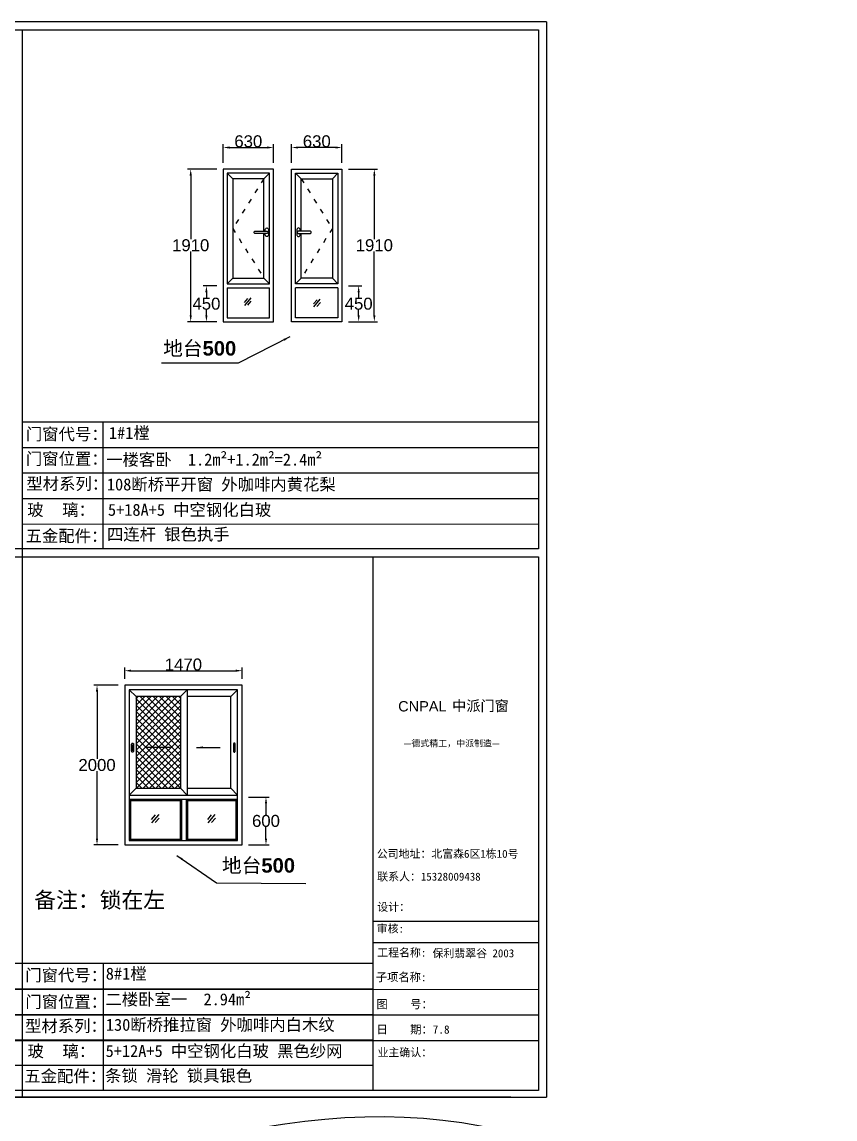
# Model space of a CAD drawing. Header units: inches. Extents: x -138455 to 599497, y -747149 to 13167.
# Drawn here: x 115646 to 125822, y -106349 to -92614 of the extents above; entities that cross this region are included whole.
import ezdxf

# ---------------------------------------------------------------- set-up
doc = ezdxf.new("R2010")
doc.units = ezdxf.units.IN
doc.header["$MEASUREMENT"] = 0
doc.header["$PDMODE"] = 35
doc.header["$PDSIZE"] = -3
doc.linetypes.add('ACAD_ISO03W100', pattern=[30, 12, -18])
doc.layers.add('0 @ 1', color=7, linetype='Continuous')
doc.styles.add('Annotative', font='arialbd.ttf')
doc.styles.add('MtXpl_', font='')
doc.styles.get("Standard").update_dxf_attribs({"font": 'arial.ttf'})
doc.styles.get('MtXpl_').set_extended_font_data('SimSun')
doc.dimstyles.get("Standard").update_dxf_attribs({"dimtxt": 80, "dimasz": 70, "dimexe": 40, "dimexo": 80, "dimgap": 0, "dimtad": 1, "dimtih": 1, "dimtoh": 1, "dimdec": 0, "dimzin": 0, "dimdsep": 46, "dimtxsty": 'Standard', "dimcen": 0.09, "dimadec": 0, "dimazin": 0, "dimtfac": 1, "dimtdec": 0, "dimtofl": 0, "dimtmove": 0, "dimatfit": 3, "dimfxl": 0, "dimtolj": 1, "dimtzin": 0, "dimarcsym": 0})

# ---------------------------------------------------------------- blocks, each defined once
blk = doc.blocks.new('*D756')
at = {"color": 0, "lineweight": -2, "transparency": 16777216}
for p, q in [((118084, -94457), (117718, -94457)), ((117758, -94537), (117758, -95334)), ((117758, -96287), (117758, -95487)), ((118084, -96367), (117718, -96367))]:
    blk.add_line(p, q, dxfattribs=at)
at = {"color": 0, "transparency": 16777216}
for points in [[(117745, -94537), (117772, -94537), (117758, -94457)], [(117745, -96287), (117772, -96287), (117758, -96367)]]:
    blk.add_solid(points, dxfattribs=at)
at = {"layer": 'Defpoints', "color": 0, "transparency": 16777216}
for p in [(118164, -94457), (117758, -96367), (118164, -96367)]:
    blk.add_point(p, dxfattribs=at)
at = {"color": 0, "transparency": 16777216, "insert": (117758, -95410), "char_height": 150, "attachment_point": 5}
blk.add_mtext('\\A1;1910', dxfattribs=at)
blk = doc.blocks.new('*D757')
at = {"color": 0, "lineweight": -2, "transparency": 16777216}
for p, q in [((118164, -94377), (118164, -94146)), ((118244, -94186), (118714, -94186)), ((118794, -94377), (118794, -94146))]:
    blk.add_line(p, q, dxfattribs=at)
at = {"color": 0, "transparency": 16777216}
for points in [[(118244, -94173), (118244, -94199), (118164, -94186)], [(118714, -94173), (118714, -94199), (118794, -94186)]]:
    blk.add_solid(points, dxfattribs=at)
at = {"layer": 'Defpoints', "color": 0, "transparency": 16777216}
for p in [(118794, -94186), (118164, -94457), (118794, -94457)]:
    blk.add_point(p, dxfattribs=at)
at = {"color": 0, "transparency": 16777216, "insert": (118479, -94109), "char_height": 150, "attachment_point": 5}
blk.add_mtext('\\A1;630', dxfattribs=at)
blk = doc.blocks.new('*D773')
at = {"color": 0, "lineweight": -2, "transparency": 16777216}
for p, q in [((118084, -95917), (117915, -95917)), ((117955, -95997), (117955, -96065)), ((117955, -96287), (117955, -96219)), ((118084, -96367), (117915, -96367))]:
    blk.add_line(p, q, dxfattribs=at)
at = {"color": 0, "transparency": 16777216}
for points in [[(117941, -95997), (117968, -95997), (117955, -95917)], [(117941, -96287), (117968, -96287), (117955, -96367)]]:
    blk.add_solid(points, dxfattribs=at)
at = {"layer": 'Defpoints', "color": 0, "transparency": 16777216}
for p in [(118164, -95917), (117955, -96367), (118164, -96367)]:
    blk.add_point(p, dxfattribs=at)
at = {"color": 0, "transparency": 16777216, "insert": (117955, -96142), "char_height": 150, "attachment_point": 5}
blk.add_mtext('\\A1;450', dxfattribs=at)
blk = doc.blocks.new('dzcs')
blk.add_lwpolyline([(142095.7, -3327.8), (142195.7, -3327.8, 0.414214), (142205.7, -3317.8), (142205.7, -3317.8, 0.414214), (142195.7, -3307.8), (142095.7, -3307.8, 0.414214), (142085.7, -3317.8), (142085.7, -3317.8, 0.414214)], format="xyb", close=True)
blk.add_lwpolyline([(142182.2, -3327.8), (142182.2, -3341.8, 0.414214), (142195.7, -3355.3), (142195.7, -3355.3, 0.414214), (142209.2, -3341.8), (142209.2, -3293.8, 0.414214), (142195.7, -3280.3), (142195.7, -3280.3, 0.414214), (142182.2, -3293.8), (142182.2, -3307.8)], format="xyb")
blk = doc.blocks.new('*D758')
at = {"color": 0, "lineweight": -2, "transparency": 16777216}
for p, q in [((119731, -94457), (120096, -94457)), ((120056, -94537), (120056, -95334)), ((120056, -96287), (120056, -95487)), ((119731, -96367), (120096, -96367))]:
    blk.add_line(p, q, dxfattribs=at)
at = {"color": 0, "transparency": 16777216}
for points in [[(120043, -94537), (120070, -94537), (120056, -94457)], [(120043, -96287), (120070, -96287), (120056, -96367)]]:
    blk.add_solid(points, dxfattribs=at)
at = {"layer": 'Defpoints', "color": 0, "transparency": 16777216}
for p in [(119651, -94457), (119651, -96367), (120056, -96367)]:
    blk.add_point(p, dxfattribs=at)
at = {"color": 0, "transparency": 16777216, "insert": (120056, -95410), "char_height": 150, "attachment_point": 5}
blk.add_mtext('\\A1;1910', dxfattribs=at)
blk = doc.blocks.new('*D759')
at = {"color": 0, "lineweight": -2, "transparency": 16777216}
for p, q in [((119021, -94377), (119021, -94146)), ((119571, -94186), (119101, -94186)), ((119651, -94377), (119651, -94146))]:
    blk.add_line(p, q, dxfattribs=at)
at = {"color": 0, "transparency": 16777216}
for points in [[(119101, -94173), (119101, -94199), (119021, -94186)], [(119571, -94173), (119571, -94199), (119651, -94186)]]:
    blk.add_solid(points, dxfattribs=at)
at = {"layer": 'Defpoints', "color": 0, "transparency": 16777216}
for p in [(119021, -94186), (119021, -94457), (119651, -94457)]:
    blk.add_point(p, dxfattribs=at)
at = {"color": 0, "transparency": 16777216, "insert": (119336, -94109), "char_height": 150, "attachment_point": 5}
blk.add_mtext('\\A1;630', dxfattribs=at)
blk = doc.blocks.new('123as')
at = {"color": 0}
for p, q in [((90189, 51387), (90252, 51462)), ((90194, 51330), (90312, 51470)), ((90251, 51335), (90314, 51410))]:
    blk.add_line(p, q, dxfattribs=at)
blk = doc.blocks.new('*D760')
at = {"color": 0, "lineweight": -2, "transparency": 16777216}
for p, q in [((119731, -95917), (119900, -95917)), ((119860, -95997), (119860, -96065)), ((119860, -96287), (119860, -96219)), ((119731, -96367), (119900, -96367))]:
    blk.add_line(p, q, dxfattribs=at)
at = {"color": 0, "transparency": 16777216}
for points in [[(119847, -95997), (119873, -95997), (119860, -95917)], [(119847, -96287), (119873, -96287), (119860, -96367)]]:
    blk.add_solid(points, dxfattribs=at)
at = {"layer": 'Defpoints', "color": 0, "transparency": 16777216}
for p in [(119651, -95917), (119651, -96367), (119860, -96367)]:
    blk.add_point(p, dxfattribs=at)
at = {"color": 0, "transparency": 16777216, "insert": (119860, -96142), "char_height": 150, "attachment_point": 5}
blk.add_mtext('\\A1;450', dxfattribs=at)
blk = doc.blocks.new('123z')
at = {"color": 0}
for points in [[(94078, 52755), (94078, 52755, 0.414214), (94088, 52765), (94088, 52845, 0.414214), (94078, 52855), (94078, 52855, 0.414214), (94068, 52845), (94068, 52765, 0.414214)], [(94078, 52775), (94078, 52775, 0.414214), (94083, 52780), (94083, 52830, 0.414214), (94078, 52835), (94078, 52835, 0.414214), (94073, 52830), (94073, 52780, 0.414214)]]:
    blk.add_lwpolyline(points, format="xyb", close=True, dxfattribs=at)
blk = doc.blocks.new('*D781')
at = {"color": 0, "lineweight": -2, "transparency": 16777216}
for p, q in [((118482, -102317), (118740, -102317)), ((118700, -102397), (118700, -102540)), ((118700, -102837), (118700, -102694)), ((118482, -102917), (118740, -102917))]:
    blk.add_line(p, q, dxfattribs=at)
at = {"color": 0, "transparency": 16777216}
for points in [[(118687, -102397), (118714, -102397), (118700, -102317)], [(118687, -102837), (118714, -102837), (118700, -102917)]]:
    blk.add_solid(points, dxfattribs=at)
at = {"layer": 'Defpoints', "color": 0, "transparency": 16777216}
for p in [(118402, -102317), (118402, -102917), (118700, -102917)]:
    blk.add_point(p, dxfattribs=at)
at = {"color": 0, "transparency": 16777216, "insert": (118700, -102617), "char_height": 150, "attachment_point": 5}
blk.add_mtext('\\A1;600', dxfattribs=at)
blk = doc.blocks.new('*D782')
at = {"color": 0, "lineweight": -2, "transparency": 16777216}
for p, q in [((116932, -100837), (116932, -100696)), ((117012, -100736), (118322, -100736)), ((118402, -100837), (118402, -100696))]:
    blk.add_line(p, q, dxfattribs=at)
at = {"color": 0, "transparency": 16777216}
for points in [[(117012, -100722), (117012, -100749), (116932, -100736)], [(118322, -100722), (118322, -100749), (118402, -100736)]]:
    blk.add_solid(points, dxfattribs=at)
at = {"layer": 'Defpoints', "color": 0, "transparency": 16777216}
for p in [(118402, -100736), (116932, -100917), (118402, -100917)]:
    blk.add_point(p, dxfattribs=at)
at = {"color": 0, "transparency": 16777216, "insert": (117667, -100659), "char_height": 150, "attachment_point": 5}
blk.add_mtext('\\A1;1470', dxfattribs=at)
blk = doc.blocks.new('*D783')
at = {"color": 0, "lineweight": -2, "transparency": 16777216}
for p, q in [((116852, -100917), (116546, -100917)), ((116586, -100997), (116586, -101840)), ((116586, -102837), (116586, -101994)), ((116852, -102917), (116546, -102917))]:
    blk.add_line(p, q, dxfattribs=at)
at = {"color": 0, "transparency": 16777216}
for points in [[(116572, -100997), (116599, -100997), (116586, -100917)], [(116572, -102837), (116599, -102837), (116586, -102917)]]:
    blk.add_solid(points, dxfattribs=at)
at = {"layer": 'Defpoints', "color": 0, "transparency": 16777216}
for p in [(116932, -100917), (116586, -102917), (116932, -102917)]:
    blk.add_point(p, dxfattribs=at)
at = {"color": 0, "transparency": 16777216, "insert": (116586, -101917), "char_height": 150, "attachment_point": 5}
blk.add_mtext('\\A1;2000', dxfattribs=at)

msp = doc.modelspace()

# ---------------------------------------------------------------- hatches: boundary and pattern name
h = msp.add_hatch()
h.set_pattern_fill('ANSI37', color=256, scale=455.384615)
h.set_pattern_definition([(45, (-70010.95, -81203.15), (-40.250694, 40.250694), []), (135, (-70010.95, -81203.15), (-40.250694, -40.250694), [])])
h.paths.add_polyline_path([(117629.4, -101059.4), (117074.4, -101059.4), (117074.4, -102206.7), (117629.4, -102206.7)])

# ---------------------------------------------------------------- linework, layer by layer
for p, q in [((122209.2, -92613.9), (102585, -92613.9)), ((122209.2, -92613.9), (122209.2, -99308.2)), ((102662.8, -92713.5), (122109.5, -92713.5)), ((115649, -92713.5), (115649, -106076.2)), ((122109.5, -92713.5), (122109.5, -99211.2)), ((118793.8, -94456.9), (118163.8, -94456.9)), ((118163.8, -94456.9), (118163.8, -96366.9)), ((118793.8, -96366.9), (118793.8, -94456.9)), ((119020.8, -96366.9), (119020.8, -94456.9)), ((119020.8, -94456.9), (119650.8, -94456.9)), ((119650.8, -94456.9), (119650.8, -96366.9)), ((118743.8, -94506.9), (118213.8, -94506.9)), ((118213.8, -94506.9), (118213.8, -95891.9)), ((118283.8, -94576.9), (118213.8, -94506.9)), ((118673.8, -94576.9), (118283.8, -94576.9)), ((118283.8, -94576.9), (118283.8, -95821.9)), ((118673.8, -94576.9), (118743.8, -94506.9)), ((118673.8, -95232.5), (118673.8, -94576.9)), ((118743.8, -95891.9), (118743.8, -94506.9)), ((119070.8, -95891.9), (119070.8, -94506.9)), ((119070.8, -94506.9), (119600.8, -94506.9)), ((119140.8, -94576.9), (119070.8, -94506.9)), ((119140.8, -94576.9), (119530.8, -94576.9)), ((119140.8, -95232.5), (119140.8, -94576.9)), ((119530.8, -94576.9), (119600.8, -94506.9)), ((119530.8, -94576.9), (119530.8, -95821.9)), ((119600.8, -94506.9), (119600.8, -95891.9)), ((118673.8, -95821.9), (118673.8, -95261.5)), ((119140.8, -95821.9), (119140.8, -95261.5)), ((118283.8, -95821.9), (118213.8, -95891.9)), ((118283.8, -95821.9), (118673.8, -95821.9)), ((118673.8, -95821.9), (118743.8, -95891.9)), ((119140.8, -95821.9), (119070.8, -95891.9)), ((119530.8, -95821.9), (119140.8, -95821.9)), ((119530.8, -95821.9), (119600.8, -95891.9)), ((118213.8, -95891.9), (118743.8, -95891.9)), ((118213.8, -95941.9), (118213.8, -96316.9)), ((118213.8, -95941.9), (118743.8, -95941.9)), ((118743.8, -96316.9), (118743.8, -95941.9)), ((119600.8, -95891.9), (119070.8, -95891.9)), ((119070.8, -96316.9), (119070.8, -95941.9)), ((119600.8, -95941.9), (119070.8, -95941.9)), ((119600.8, -95941.9), (119600.8, -96316.9)), ((118163.8, -96366.9), (118793.8, -96366.9)), ((118213.8, -96316.9), (118743.8, -96316.9)), ((119650.8, -96366.9), (119020.8, -96366.9)), ((119600.8, -96316.9), (119070.8, -96316.9)), ((115649, -97622), (122109.5, -97622)), ((116659.6, -97622), (116660.1, -99206.2)), ((115649, -97941.1), (122109.5, -97941.1)), ((115649, -98260.4), (122109.5, -98260.4)), ((115649, -98581.6), (122109.5, -98579.1)), ((115649.1, -98900.7), (122109.5, -98898.3)), ((122109.5, -99211.2), (111319.2, -99211.2)), ((111319.2, -99308.2), (122109.5, -99308.2)), ((120035.5, -99308.2), (120035.5, -105991.6)), ((122109.5, -99308.2), (122109.5, -105991.2)), ((122209.2, -99308.2), (122209.2, -106076.2)), ((118402.1, -100917.1), (116932.1, -100917.1)), ((116932.1, -100917.1), (116932.1, -102917.1)), ((118402.1, -102917.1), (118402.1, -100917.1)), ((118345.2, -100974), (116989, -100974)), ((116989, -100974), (116989, -102860.2)), ((117074.4, -101059.4), (116989, -100974)), ((117629.4, -101059.4), (117074.4, -101059.4)), ((117074.4, -101059.4), (117074.4, -102206.7)), ((117629.4, -101059.4), (117714.8, -100974)), ((117629.4, -101059.4), (117629.4, -102206.7)), ((117714.8, -100974), (117714.8, -102292.1)), ((118259.8, -101059.4), (117714.8, -101059.4)), ((118259.8, -101059.4), (118345.2, -100974)), ((118259.8, -102206.7), (118259.8, -101059.4)), ((118345.2, -102860.2), (118345.2, -100974)), ((116989, -102292.1), (117074.4, -102206.7)), ((116989, -102292.1), (118345.2, -102292.1)), ((116989, -102292.1), (118345.2, -102292.1)), ((117074.4, -102206.7), (117629.4, -102206.7)), ((117629.4, -102206.7), (117714.8, -102292.1)), ((117714.8, -102206.7), (118259.8, -102206.7)), ((118259.8, -102206.7), (118345.2, -102292.1)), ((118345.2, -102317.1), (118345.2, -102254.8)), ((116989, -102342.1), (118345.2, -102342.1)), ((117006.1, -102359.2), (116989, -102342.1)), ((117006.1, -102359.2), (117006.1, -102843.1)), ((117006.1, -102359.2), (117626.6, -102359.2)), ((117626.6, -102359.2), (117643.6, -102342.1)), ((117626.6, -102359.2), (117626.6, -102843.1)), ((117643.6, -102342.1), (117643.6, -102860.2)), ((117700.6, -102342.1), (117700.6, -102860.2)), ((117717.6, -102359.2), (117700.6, -102342.1)), ((117717.6, -102359.2), (118328.1, -102359.2)), ((117717.6, -102359.2), (117717.6, -102843.1)), ((118328.1, -102359.2), (118345.2, -102342.1)), ((118328.1, -102843.1), (118328.1, -102359.2)), ((116989, -102860.2), (118345.2, -102860.2)), ((117006.1, -102843.1), (117626.6, -102843.1)), ((117717.6, -102843.1), (118328.1, -102843.1)), ((116932.1, -102917.1), (118402.1, -102917.1)), ((120035.5, -103871.4), (122109.5, -103871.4)), ((120035.5, -104139.2), (122109.5, -104139.2)), ((111319.2, -104398.5), (120035.5, -104398.5)), ((116662.4, -104398.5), (116662.9, -105988.5)), ((111319.2, -104717.8), (120035.5, -104717.6)), ((114791.7, -104726.3), (122109.5, -104724.2)), ((111323.6, -105038.4), (120035.5, -105036.9)), ((114791.9, -105045.6), (122109.5, -105043.4)), ((111334.3, -105357.9), (120035.5, -105356.5)), ((114792.1, -105365.1), (122109.5, -105365.1)), ((111319.2, -105673.1), (120035.5, -105672)), ((122109.5, -105991.2), (111319.2, -105991.2)), ((111219.2, -106076.2), (122209.2, -106076.2)), ((121762.5, -106076.2), (111319.2, -106076.2))]:
    msp.add_line(p, q)
at = {"linetype": 'ACAD_ISO03W100', "ltscale": 5}
for points in [[(118673.8, -94576.9), (118283.8, -95199.4), (118673.8, -95821.9)], [(119140.8, -94576.9), (119530.8, -95199.4), (119140.8, -95821.9)]]:
    msp.add_lwpolyline(points, dxfattribs=at)
for points in [[(117006.1, -102843.1), (116989, -102860.2)], [(117643.6, -102860.2), (117626.6, -102843.1)], [(117717.6, -102843.1), (117700.6, -102860.2)], [(118328.1, -102843.1), (118345.2, -102860.2)]]:
    msp.add_lwpolyline(points)
msp.add_spline([(109585.4, -115202.1), (116299.6, -107194.2), (123627.2, -107526.7), (123950, -115750.3), (120560.6, -117298.3), (113265.3, -116653.3), (109585.4, -115202.1), (105347.7, -116852.5)], degree=3)

# ---------------------------------------------------------------- block references
at = {"yscale": 1.445779102545755, "zscale": 1.445779102545755, "rotation": 180}
for p, xscale in [((-86872.8, -100043.8), -1.445779102545755), ((324690.5, -100043.8), 1.445779102545755)]:
    msp.add_blockref('dzcs', p, dxfattribs=dict(at, xscale=xscale))
for name, p, xscale, yscale, zscale in [('123as', (58144.9, -130475), 0.6684526412304121, 0.6684526412304121, 0.6684526412304121), ('123as', (59009.9, -130491.5), 0.6684526412304121, 0.6684526412304121, 0.6684526412304121), ('123z', (224134.2, -161815.4), -1.138461538461538, 1.138461538461538, 1.138461538461538), ('123z', (11200, -161815.4), 1.138461538461538, 1.138461538461538, 1.138461538461538), ('123as', (48633.7, -141704.2), 0.7610076223238538, 0.7610076223238538, 0.7610076223238538), ('123as', (49336.8, -141704.2), 0.7610076223238538, 0.7610076223238538, 0.7610076223238538)]:
    msp.add_blockref(name, p, dxfattribs=dict(xscale=xscale, yscale=yscale, zscale=zscale))

# ---------------------------------------------------------------- texts
msp.add_text('CNPAL', height=130).set_placement((120354.7, -101246.1))
at = {"style": 'MtXpl_'}
for s, height, p in [('中派门窗', 130, (121029.7, -101240.7)), ('—德式精工，中派制造—', 80, (120422.7, -101684.3)), ('公司地址：北富森6区1栋10号', 100, (120087.5, -103078)), ('联系人：15328009438', 100, (120092.9, -103363.9)), ('设计：', 100, (120093.1, -103743.4)), ('审核:', 100, (120086.7, -104014.5)), ('工程名称:', 100, (120092.7, -104314.9)), ('保利翡翠谷 2003', 100, (120784.5, -104323.4)), ('子项名称:', 103.33, (120075.3, -104623.8)), ('图    号：', 103.33, (120082.7, -104962.7)), ('日    期：7.8', 103.33, (120083.1, -105279.3)), ('业主确认：', 100, (120096.9, -105564.3))]:
    msp.add_text(s, height=height, dxfattribs=at).set_placement(p)
at = {"layer": '0 @ 1', "style": 'Annotative'}
for s, p in [('门窗代号：', (115695.7, -97848.7)), ('门窗位置：', (115695.7, -98157.7)), ('型材系列：', (115702, -98469.9)), ('玻    璃：', (115712.5, -98797.2)), ('五金配件：', (115692, -99123.3)), ('门窗代号：', (115688.3, -104622.5)), ('门窗位置：', (115688.8, -104956.1)), ('型材系列：', (115685.4, -105257.7)), ('玻    璃：', (115716.2, -105573.3)), ('五金配件：', (115676.5, -105885.1))]:
    msp.add_text(s, height=150, dxfattribs=at).set_placement(p)
at = {"layer": '0 @ 1', "attachment_point": 1, "style": 'Annotative'}
for s, width, heights, insert, char_height in [('{\\fSimSun|b1|i0|c134|p2;地台}500', 945.13, [0], (117413.8, -96610), 180.693), ('{\\fSimSun|b1|i0|c134|p2;1#1樘}', 4396.385, [0], (116734.4, -97683.4), 150), ('{\\fSimSun|b1|i0|c134|p2;一楼客卧  1.2m²+1.2m²=2.4m²   }', 4396.385, [0], (116700.8, -98017.6), 150), ('{\\fSimSun|b1|i0|c134|p2;108断桥平开窗 外咖啡内黄花梨}', 4396.385, [0], (116709.5, -98329), 150), ('{\\fSimSun|b1|i0|c134|p2;5+18A+5 中空钢化白玻 }', 5972.399, [0], (116722.7, -98646.6), 150), ('{\\fSimSun|b1|i0|c134|p2;四连杆 银色执手 }', 4396.385, [0], (116710.5, -98953.5), 150), ('{\\fSimSun|b1|i0|c134|p2;地台}500', 945.13, [0], (118149.5, -103083.1), 180.693), ('{\\fSimSun|b1|i0|c134|p2;备注：锁在左}', 5972.399, [0], (115800.4, -103506), 200), ('{\\fSimSun|b1|i0|c134|p2;8#1樘}', 4396.385, [0], (116695.8, -104452.7), 150), ('{\\fSimSun|b1|i0|c134|p2;二楼卧室一  2.94m²}', 4396.385, [0], (116691, -104774.7), 150), ('{\\fSimSun|b1|i0|c134|p2;130断桥推拉窗 外咖啡内白木纹}', 4396.385, [0], (116696.6, -105093.5), 150), ('{\\fSimSun|b1|i0|c134|p2;5+12A+5 中空钢化白玻 黑色纱网}', 5972.399, [0], (116693.4, -105421.3), 150), ('{\\fSimSun|b1|i0|c134|p2;条锁 滑轮 锁具银色}', 4396.385, [54.4], (116686.3, -105730.2), 150)]:
    msp.add_mtext_dynamic_manual_height_columns(s, width=width, gutter_width=903.5, heights=heights, dxfattribs=dict(at, insert=insert, char_height=char_height))

# ---------------------------------------------------------------- dimensions: what is measured, and where the dimension line sits
dim = msp.add_linear_dim(base=(118793.8, -94185.8), p1=(118163.8, -94456.9), p2=(118793.8, -94456.9), dimstyle='Standard', override={"dimtxt": 150, "dimasz": 80})
dim.commit()
dim.dimension.update_dxf_attribs({"geometry": '*D757', "text_midpoint": (118478.8, -94185.8), "dimtype": 160})
for base, p1, p2, angle, picture, middle in [((119020.8, -94185.8), (119650.8, -94456.9), (119020.8, -94456.9), 180, '*D759', (119335.8, -94185.8)), ((117758.3, -96366.9), (118163.8, -94456.9), (118163.8, -96366.9), 90, '*D756', (117758.3, -95410.1)), ((120056.3, -96366.9), (119650.8, -94456.9), (119650.8, -96366.9), 90, '*D758', (120056.3, -95410.1))]:
    dim = msp.add_linear_dim(base=base, p1=p1, p2=p2, angle=angle, dimstyle='Standard', override={"dimtxt": 150, "dimasz": 80})
    dim.commit()
    dim.dimension.update_dxf_attribs({"geometry": picture, "text_midpoint": middle, "dimtype": 160})
for base, p1, p2, picture, middle in [((117954.6, -96366.9), (118163.8, -95916.9), (118163.8, -96366.9), '*D773', (117954.6, -96141.9)), ((119860, -96366.9), (119650.8, -95916.9), (119650.8, -96366.9), '*D760', (119860, -96141.9)), ((116585.6, -102917.1), (116932.1, -100917.1), (116932.1, -102917.1), '*D783', (116585.6, -101917.1)), ((118700.3, -102917.1), (118402.1, -102317.1), (118402.1, -102917.1), '*D781', (118700.3, -102617.1))]:
    dim = msp.add_linear_dim(base=base, p1=p1, p2=p2, angle=90, dimstyle='Standard', override={"dimtxt": 150, "dimasz": 80})
    dim.commit()
    dim.dimension.update_dxf_attribs({"geometry": picture, "text_midpoint": middle})
dim = msp.add_linear_dim(base=(118402.1, -100735.6), p1=(116932.1, -100917.1), p2=(118402.1, -100917.1), dimstyle='Standard', override={"dimtxt": 150, "dimasz": 80})
dim.commit()
dim.dimension.update_dxf_attribs({"geometry": '*D782', "text_midpoint": (117667.1, -100659)})

# ---------------------------------------------------------------- leaders
for points, override in [([(118997.9, -96557), (118353.3, -96884.6), (117394.4, -96884.6)], {"dimtxt": 150, "dimasz": 80}), ([(117501.6, -101696.5), (117207.3, -101696.5)], {"dimtxt": 150, "dimasz": 80, "dimgap": 0, "dimtad": 0}), ([(117832.6, -101696.5), (118126.9, -101696.5)], {"dimtxt": 150, "dimasz": 80, "dimgap": 0, "dimtad": 0}), ([(117585.1, -103049.8), (118079.3, -103390.9), (119199.2, -103398.2)], {"dimtxt": 150, "dimasz": 80})]:
    msp.add_leader(points, dimstyle='Standard', override=override)

doc.saveas('drawing.dxf')
